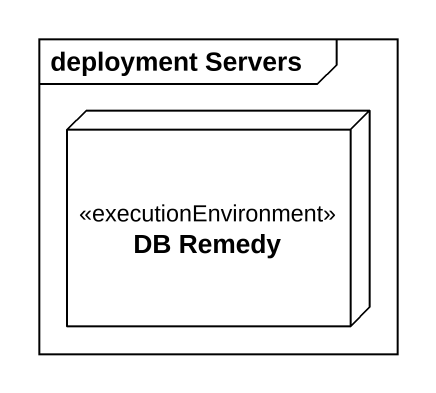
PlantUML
@startuml
mainframe deployment Servers
node "DB Remedy" as DB_Remedy <<executionEnvironment>>
@enduml
